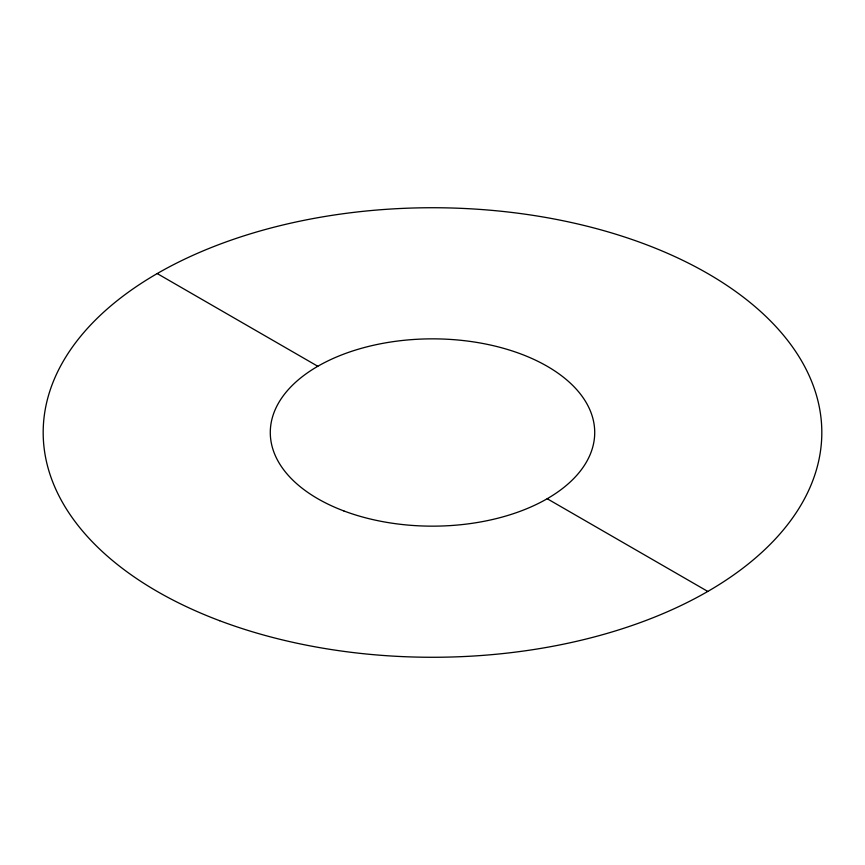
<?xml version="1.0" encoding="UTF-8"?>
<svg xmlns="http://www.w3.org/2000/svg" width="865" height="865" viewBox="0 0 865 865"><rect width="100%" height="100%" fill="white"/><g stroke="black" fill="none" stroke-linecap="round" stroke-linejoin="round"><path stroke-width="1.3" d="M157.214 273.567L317.801 366.273M547.199 498.727L707.786 591.433M219.667 620.713A389.315 224.77 0 0 0 821.231 444.815A389.315 224.77 0 0 0 256.602 231.982A389.315 224.77 0 0 0 219.667 620.713M343.816 510.923A162.22 93.658 0 0 0 594.471 437.625A162.22 93.658 0 0 0 359.213 348.952A162.22 93.658 0 0 0 343.816 510.923"/></g></svg>
